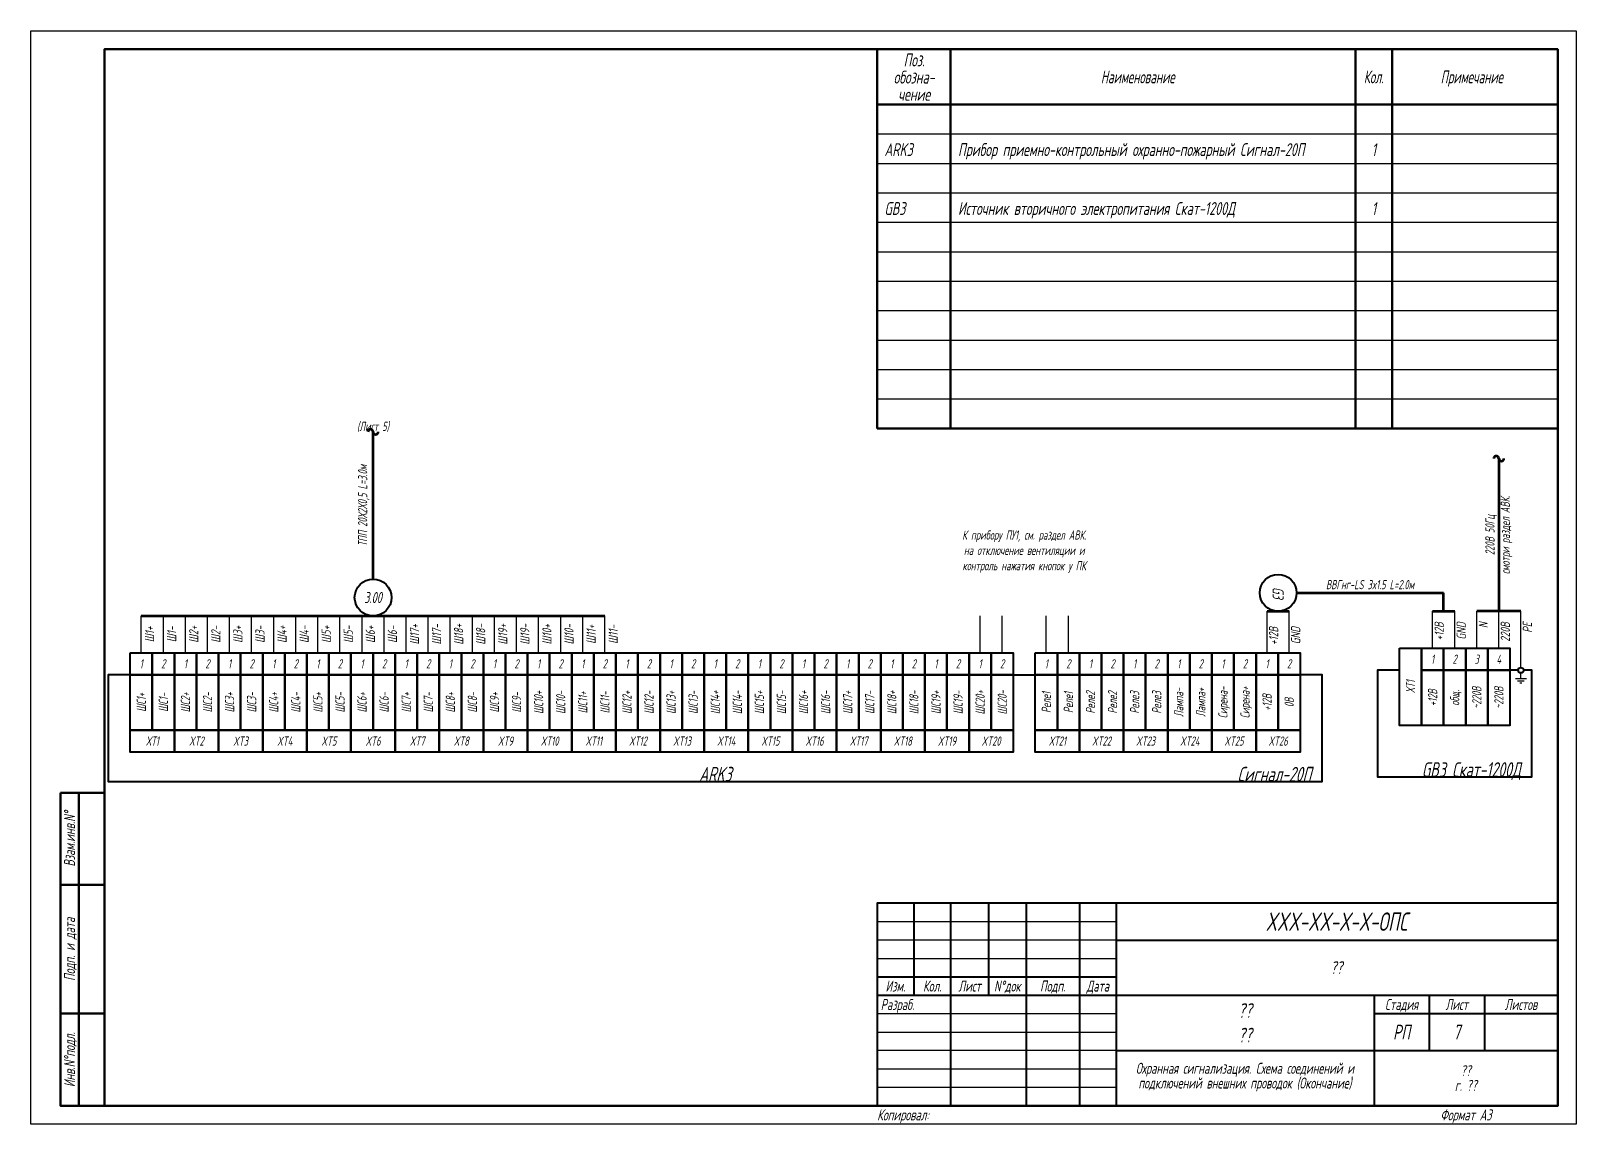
# Model space of a CAD drawing. Extents: x 0 to 1720, y -2086 to 3873.
# Drawn here: x 0 to 420, y 1788 to 2085 of the extents above; entities that cross this region are included whole.
import ezdxf
from ezdxf.enums import TextEntityAlignment as Align

# ---------------------------------------------------------------- set-up
doc = ezdxf.new("R2010")
doc.units = 0
for name, color, linetype, lineweight in [('EL_DEVICE', 1, 'Continuous', 40), ('EL_KABLE', 9, 'Continuous', 60), ('TABLE', 7, 'Continuous', 50)]:
    doc.layers.add(name, color=color, linetype=linetype, lineweight=lineweight)
for name, color, linetype in [('EL_WIRES', 3, 'Continuous'), ('FORMAT', 134, 'Continuous'), ('TEXT', 4, 'Continuous'), ('WINOSKA', 251, 'Continuous')]:
    doc.layers.add(name, color=color, linetype=linetype)
doc.styles.add('R2_5', font='romant.shx', dxfattribs={"width": 0.65, "oblique": 12, "height": 2.5})

# ---------------------------------------------------------------- blocks, each defined once
blk = doc.blocks.new('Break')
for centre, start, end in [((-0.7, 0), 0, 180), ((0.7, 0), 180, 0)]:
    blk.add_arc(centre, 0.7, start, end)
blk = doc.blocks.new('CABLE_MARK')
at = {"layer": 'EL_DEVICE'}
blk.add_circle((0, 5), 5, dxfattribs=at)
at = {"layer": 'EL_KABLE'}
blk.add_line((0, 10), (0, 50), dxfattribs=at)

msp = doc.modelspace()

# ---------------------------------------------------------------- linework, layer by layer
at = {"layer": 'EL_DEVICE'}
msp.add_line((267, 1910.06), (273, 1910.06), dxfattribs=at)
for points in [[(27, 1916.06), (33, 1916.06), (33, 1910.06), (27, 1910.06)], [(33, 1916.06), (39, 1916.06), (39, 1910.06), (33, 1910.06)], [(39, 1916.06), (45, 1916.06), (45, 1910.06), (39, 1910.06)], [(45, 1916.06), (51, 1916.06), (51, 1910.06), (45, 1910.06)], [(51, 1916.06), (57, 1916.06), (57, 1910.06), (51, 1910.06)], [(57, 1916.06), (63, 1916.06), (63, 1910.06), (57, 1910.06)], [(63, 1916.06), (69, 1916.06), (69, 1910.06), (63, 1910.06)], [(69, 1916.06), (75, 1916.06), (75, 1910.06), (69, 1910.06)], [(75, 1916.06), (81, 1916.06), (81, 1910.06), (75, 1910.06)], [(81, 1916.06), (87, 1916.06), (87, 1910.06), (81, 1910.06)], [(87, 1916.06), (93, 1916.06), (93, 1910.06), (87, 1910.06)], [(93, 1916.06), (99, 1916.06), (99, 1910.06), (93, 1910.06)], [(99, 1916.06), (105, 1916.06), (105, 1910.06), (99, 1910.06)], [(105, 1916.06), (111, 1916.06), (111, 1910.06), (105, 1910.06)], [(111, 1916.06), (117, 1916.06), (117, 1910.06), (111, 1910.06)], [(117, 1916.06), (123, 1916.06), (123, 1910.06), (117, 1910.06)], [(123, 1916.06), (129, 1916.06), (129, 1910.06), (123, 1910.06)], [(129, 1916.06), (135, 1916.06), (135, 1910.06), (129, 1910.06)], [(135, 1916.06), (141, 1916.06), (141, 1910.06), (135, 1910.06)], [(141, 1916.06), (147, 1916.06), (147, 1910.06), (141, 1910.06)], [(147, 1916.06), (153, 1916.06), (153, 1910.06), (147, 1910.06)], [(153, 1916.06), (159, 1916.06), (159, 1910.06), (153, 1910.06)], [(159, 1916.06), (165, 1916.06), (165, 1910.06), (159, 1910.06)], [(165, 1916.06), (171, 1916.06), (171, 1910.06), (165, 1910.06)], [(171, 1916.06), (177, 1916.06), (177, 1910.06), (171, 1910.06)], [(177, 1916.06), (183, 1916.06), (183, 1910.06), (177, 1910.06)], [(183, 1916.06), (189, 1916.06), (189, 1910.06), (183, 1910.06)], [(189, 1916.06), (195, 1916.06), (195, 1910.06), (189, 1910.06)], [(195, 1916.06), (201, 1916.06), (201, 1910.06), (195, 1910.06)], [(201, 1916.06), (207, 1916.06), (207, 1910.06), (201, 1910.06)], [(207, 1916.06), (213, 1916.06), (213, 1910.06), (207, 1910.06)], [(213, 1916.06), (219, 1916.06), (219, 1910.06), (213, 1910.06)], [(219, 1916.06), (225, 1916.06), (225, 1910.06), (219, 1910.06)], [(225, 1916.06), (231, 1916.06), (231, 1910.06), (225, 1910.06)], [(231, 1916.06), (237, 1916.06), (237, 1910.06), (231, 1910.06)], [(237, 1916.06), (243, 1916.06), (243, 1910.06), (237, 1910.06)], [(243, 1916.06), (249, 1916.06), (249, 1910.06), (243, 1910.06)], [(249, 1916.06), (255, 1916.06), (255, 1910.06), (249, 1910.06)], [(255, 1916.06), (261, 1916.06), (261, 1910.06), (255, 1910.06)], [(261, 1916.06), (267, 1916.06), (267, 1910.06), (261, 1910.06)], [(273, 1916.06), (279, 1916.06), (279, 1910.06), (273, 1910.06)], [(279, 1916.06), (285, 1916.06), (285, 1910.06), (279, 1910.06)], [(285, 1916.06), (291, 1916.06), (291, 1910.06), (285, 1910.06)], [(291, 1916.06), (297, 1916.06), (297, 1910.06), (291, 1910.06)], [(297, 1916.06), (303, 1916.06), (303, 1910.06), (297, 1910.06)], [(303, 1916.06), (309, 1916.06), (309, 1910.06), (303, 1910.06)], [(309, 1916.06), (315, 1916.06), (315, 1910.06), (309, 1910.06)], [(315, 1916.06), (321, 1916.06), (321, 1910.06), (315, 1910.06)], [(321, 1916.06), (327, 1916.06), (327, 1910.06), (321, 1910.06)], [(327, 1916.06), (333, 1916.06), (333, 1910.06), (327, 1910.06)], [(333, 1916.06), (339, 1916.06), (339, 1910.06), (333, 1910.06)], [(339, 1916.06), (345, 1916.06), (345, 1910.06), (339, 1910.06)], [(372, 1917.31), (378, 1917.31), (378, 1896.31), (372, 1896.31)], [(378, 1917.31), (384, 1917.31), (384, 1911.31), (378, 1911.31)], [(384, 1917.31), (390, 1917.31), (390, 1911.31), (384, 1911.31)], [(390, 1917.31), (396, 1917.31), (396, 1911.31), (390, 1911.31)], [(396, 1917.31), (402, 1917.31), (402, 1911.31), (396, 1911.31)], [(378, 1911.31), (384, 1911.31), (384, 1896.31), (378, 1896.31)], [(384, 1911.31), (390, 1911.31), (390, 1896.31), (384, 1896.31)], [(390, 1911.31), (396, 1911.31), (396, 1896.31), (390, 1896.31)], [(396, 1911.31), (402, 1911.31), (402, 1896.31), (396, 1896.31)], [(27, 1910.06), (33, 1910.06), (33, 1895.06), (27, 1895.06)], [(33, 1910.06), (39, 1910.06), (39, 1895.06), (33, 1895.06)], [(39, 1910.06), (45, 1910.06), (45, 1895.06), (39, 1895.06)], [(45, 1910.06), (51, 1910.06), (51, 1895.06), (45, 1895.06)], [(51, 1910.06), (57, 1910.06), (57, 1895.06), (51, 1895.06)], [(57, 1910.06), (63, 1910.06), (63, 1895.06), (57, 1895.06)], [(63, 1910.06), (69, 1910.06), (69, 1895.06), (63, 1895.06)], [(69, 1910.06), (75, 1910.06), (75, 1895.06), (69, 1895.06)], [(75, 1910.06), (81, 1910.06), (81, 1895.06), (75, 1895.06)], [(81, 1910.06), (87, 1910.06), (87, 1895.06), (81, 1895.06)], [(87, 1910.06), (93, 1910.06), (93, 1895.06), (87, 1895.06)], [(93, 1910.06), (99, 1910.06), (99, 1895.06), (93, 1895.06)], [(99, 1910.06), (105, 1910.06), (105, 1895.06), (99, 1895.06)], [(105, 1910.06), (111, 1910.06), (111, 1895.06), (105, 1895.06)], [(111, 1910.06), (117, 1910.06), (117, 1895.06), (111, 1895.06)], [(117, 1910.06), (123, 1910.06), (123, 1895.06), (117, 1895.06)], [(123, 1910.06), (129, 1910.06), (129, 1895.06), (123, 1895.06)], [(129, 1910.06), (135, 1910.06), (135, 1895.06), (129, 1895.06)], [(135, 1910.06), (141, 1910.06), (141, 1895.06), (135, 1895.06)], [(141, 1910.06), (147, 1910.06), (147, 1895.06), (141, 1895.06)], [(147, 1910.06), (153, 1910.06), (153, 1895.06), (147, 1895.06)], [(153, 1910.06), (159, 1910.06), (159, 1895.06), (153, 1895.06)], [(159, 1910.06), (165, 1910.06), (165, 1895.06), (159, 1895.06)], [(165, 1910.06), (171, 1910.06), (171, 1895.06), (165, 1895.06)], [(171, 1910.06), (177, 1910.06), (177, 1895.06), (171, 1895.06)], [(177, 1910.06), (183, 1910.06), (183, 1895.06), (177, 1895.06)], [(183, 1910.06), (189, 1910.06), (189, 1895.06), (183, 1895.06)], [(189, 1910.06), (195, 1910.06), (195, 1895.06), (189, 1895.06)], [(195, 1910.06), (201, 1910.06), (201, 1895.06), (195, 1895.06)], [(201, 1910.06), (207, 1910.06), (207, 1895.06), (201, 1895.06)], [(207, 1910.06), (213, 1910.06), (213, 1895.06), (207, 1895.06)], [(213, 1910.06), (219, 1910.06), (219, 1895.06), (213, 1895.06)], [(219, 1910.06), (225, 1910.06), (225, 1895.06), (219, 1895.06)], [(225, 1910.06), (231, 1910.06), (231, 1895.06), (225, 1895.06)], [(231, 1910.06), (237, 1910.06), (237, 1895.06), (231, 1895.06)], [(237, 1910.06), (243, 1910.06), (243, 1895.06), (237, 1895.06)], [(243, 1910.06), (249, 1910.06), (249, 1895.06), (243, 1895.06)], [(249, 1910.06), (255, 1910.06), (255, 1895.06), (249, 1895.06)], [(255, 1910.06), (261, 1910.06), (261, 1895.06), (255, 1895.06)], [(261, 1910.06), (267, 1910.06), (267, 1895.06), (261, 1895.06)], [(273, 1910.06), (279, 1910.06), (279, 1895.06), (273, 1895.06)], [(279, 1910.06), (285, 1910.06), (285, 1895.06), (279, 1895.06)], [(285, 1910.06), (291, 1910.06), (291, 1895.06), (285, 1895.06)], [(291, 1910.06), (297, 1910.06), (297, 1895.06), (291, 1895.06)], [(297, 1910.06), (303, 1910.06), (303, 1895.06), (297, 1895.06)], [(303, 1910.06), (309, 1910.06), (309, 1895.06), (303, 1895.06)], [(309, 1910.06), (315, 1910.06), (315, 1895.06), (309, 1895.06)], [(315, 1910.06), (321, 1910.06), (321, 1895.06), (315, 1895.06)], [(321, 1910.06), (327, 1910.06), (327, 1895.06), (321, 1895.06)], [(327, 1910.06), (333, 1910.06), (333, 1895.06), (327, 1895.06)], [(333, 1910.06), (339, 1910.06), (339, 1895.06), (333, 1895.06)], [(339, 1910.06), (345, 1910.06), (345, 1895.06), (339, 1895.06)], [(39, 1895.06), (39, 1889.06), (27, 1889.06), (27, 1895.06)], [(51, 1895.06), (51, 1889.06), (39, 1889.06), (39, 1895.06)], [(63, 1895.06), (63, 1889.06), (51, 1889.06), (51, 1895.06)], [(75, 1895.06), (75, 1889.06), (63, 1889.06), (63, 1895.06)], [(87, 1895.06), (87, 1889.06), (75, 1889.06), (75, 1895.06)], [(99, 1895.06), (99, 1889.06), (87, 1889.06), (87, 1895.06)], [(111, 1895.06), (111, 1889.06), (99, 1889.06), (99, 1895.06)], [(123, 1895.06), (123, 1889.06), (111, 1889.06), (111, 1895.06)], [(135, 1895.06), (135, 1889.06), (123, 1889.06), (123, 1895.06)], [(147, 1895.06), (147, 1889.06), (135, 1889.06), (135, 1895.06)], [(159, 1895.06), (159, 1889.06), (147, 1889.06), (147, 1895.06)], [(171, 1895.06), (171, 1889.06), (159, 1889.06), (159, 1895.06)], [(183, 1895.06), (183, 1889.06), (171, 1889.06), (171, 1895.06)], [(195, 1895.06), (195, 1889.06), (183, 1889.06), (183, 1895.06)], [(207, 1895.06), (207, 1889.06), (195, 1889.06), (195, 1895.06)], [(219, 1895.06), (219, 1889.06), (207, 1889.06), (207, 1895.06)], [(231, 1895.06), (231, 1889.06), (219, 1889.06), (219, 1895.06)], [(243, 1895.06), (243, 1889.06), (231, 1889.06), (231, 1895.06)], [(255, 1895.06), (255, 1889.06), (243, 1889.06), (243, 1895.06)], [(267, 1895.06), (267, 1889.06), (255, 1889.06), (255, 1895.06)], [(285, 1895.06), (285, 1889.06), (273, 1889.06), (273, 1895.06)], [(297, 1895.06), (297, 1889.06), (285, 1889.06), (285, 1895.06)], [(309, 1895.06), (309, 1889.06), (297, 1889.06), (297, 1895.06)], [(321, 1895.06), (321, 1889.06), (309, 1889.06), (309, 1895.06)], [(333, 1895.06), (333, 1889.06), (321, 1889.06), (321, 1895.06)], [(345, 1895.06), (345, 1889.06), (333, 1889.06), (333, 1895.06)]]:
    msp.add_lwpolyline(points, close=True, dxfattribs=at)
for points in [[(372, 1911.31), (366, 1911.31), (366, 1882.31), (408, 1882.31), (408, 1911.31), (405.75, 1911.31)], [(404.25, 1911.31), (402, 1911.31)], [(27, 1910.06), (21, 1910.06), (21, 1881.06), (351, 1881.06), (351, 1910.06), (345, 1910.06)]]:
    msp.add_lwpolyline(points, dxfattribs=at)
msp.add_circle((405, 1911.31), 0.75, dxfattribs=at)
at = {"layer": 'EL_KABLE'}
for p, q in [((399, 1968.81), (399, 1927.31)), ((384, 1927.31), (384, 1932.31)), ((30, 1926.06), (156, 1926.06)), ((336, 1927.31), (342, 1927.31)), ((381, 1927.31), (387, 1927.31)), ((405, 1927.31), (393, 1927.31))]:
    msp.add_line(p, q, dxfattribs=at)
at = {"layer": 'EL_WIRES'}
for p, q in [((30, 1916.06), (30, 1926.06)), ((36, 1916.06), (36, 1926.06)), ((42, 1916.06), (42, 1926.06)), ((48, 1916.06), (48, 1926.06)), ((54, 1916.06), (54, 1926.06)), ((60, 1916.06), (60, 1926.06)), ((66, 1916.06), (66, 1926.06)), ((72, 1916.06), (72, 1926.06)), ((78, 1916.06), (78, 1926.06)), ((84, 1916.06), (84, 1926.06)), ((90, 1916.06), (90, 1926.06)), ((96, 1916.06), (96, 1926.06)), ((102, 1916.06), (102, 1926.06)), ((108, 1916.06), (108, 1926.06)), ((114, 1916.06), (114, 1926.06)), ((120, 1916.06), (120, 1926.06)), ((126, 1916.06), (126, 1926.06)), ((132, 1916.06), (132, 1926.06)), ((138, 1916.06), (138, 1926.06)), ((144, 1916.06), (144, 1926.06)), ((150, 1916.06), (150, 1926.06)), ((156, 1916.06), (156, 1926.06)), ((258, 1916.06), (258, 1926.06)), ((264, 1916.06), (264, 1926.06)), ((276, 1916.06), (276, 1926.06)), ((282, 1916.06), (282, 1926.06)), ((336, 1916.06), (336, 1927.31)), ((342, 1916.06), (342, 1927.31)), ((381, 1917.31), (381, 1927.31)), ((387, 1917.31), (387, 1927.31)), ((393, 1917.31), (393, 1927.31)), ((399, 1917.31), (399, 1927.31)), ((405, 1912.06), (405, 1927.31))]:
    msp.add_line(p, q, dxfattribs=at)
at = {"layer": 'FORMAT', "lineweight": 50}
for p, q in [((13, 1878), (13, 1793)), ((20, 1853), (8, 1853)), ((20, 1818), (8, 1818))]:
    msp.add_line(p, q, dxfattribs=at)
at = {"layer": 'FORMAT', "lineweight": 40}
for p, q in [((240, 1848), (240, 1823)), ((250, 1848), (250, 1793)), ((260.31, 1848), (260.31, 1823)), ((270.5, 1848), (270.5, 1793)), ((285, 1848), (285, 1793)), ((295, 1848), (295, 1793)), ((295, 1838), (415, 1838)), ((230, 1828), (295, 1828)), ((230, 1823), (415, 1823)), ((365.08, 1823), (365.08, 1793)), ((380.08, 1823), (380.08, 1808)), ((395.08, 1823), (395.08, 1808)), ((365.08, 1818), (415, 1818)), ((295, 1808), (415, 1808))]:
    msp.add_line(p, q, dxfattribs=at)
at = {"layer": 'FORMAT', "lineweight": -3}
for p, q in [((230, 1843), (295, 1843)), ((295, 1838), (230, 1838)), ((230, 1833), (295, 1833)), ((230, 1818), (295, 1818)), ((230, 1813), (295, 1813)), ((295, 1808), (230, 1808)), ((230, 1803), (295, 1803)), ((230, 1798), (295, 1798))]:
    msp.add_line(p, q, dxfattribs=at)
at = {"layer": 'FORMAT'}
msp.add_lwpolyline([(0, 2085), (420, 2085), (420, 1788), (0, 1788)], close=True, dxfattribs=at)
at = {"layer": 'FORMAT', "lineweight": 50}
for points in [[(20, 1793), (20, 2080), (415, 2080), (415, 1793)], [(8, 1878), (20, 1878), (20, 1793), (8, 1793)]]:
    msp.add_lwpolyline(points, close=True, dxfattribs=at)
at = {"layer": 'FORMAT', "lineweight": 40}
msp.add_lwpolyline([(230, 1793), (415, 1793), (415, 1848), (230, 1848)], close=True, dxfattribs=at)
at = {"layer": 'TABLE'}
for p, q in [((230, 2080), (230, 1977)), ((250, 2080), (250, 1977)), ((360, 2080), (360, 1977)), ((370, 2080), (370, 1977)), ((230, 2065), (415, 2065)), ((230, 1977), (415, 1977))]:
    msp.add_line(p, q, dxfattribs=at)
at = {"layer": 'TEXT'}
for p, q in [((403.5, 1909.07), (406.5, 1909.07)), ((404.11, 1908.47), (405.89, 1908.47)), ((404.72, 1907.85), (405.28, 1907.85)), ((405, 1909.07), (405, 1910.56))]:
    msp.add_line(p, q, dxfattribs=at)
at = {"layer": 'WINOSKA'}
for p, q in [((230, 2057), (415, 2057)), ((230, 2049), (415, 2049)), ((230, 2041), (415, 2041)), ((230, 2033), (415, 2033)), ((230, 2025), (415, 2025)), ((230, 2017), (415, 2017)), ((230, 2009), (415, 2009)), ((230, 2001), (415, 2001)), ((230, 1993), (415, 1993)), ((230, 1985), (415, 1985))]:
    msp.add_line(p, q, dxfattribs=at)

# ---------------------------------------------------------------- block references
msp.add_blockref('CABLE_MARK', (93, 1926.06))
at = {"rotation": 270}
msp.add_blockref('CABLE_MARK', (334, 1932.31), dxfattribs=at)
at = {"layer": 'EL_KABLE'}
for p in [(93, 1976.06), (399, 1968.81)]:
    msp.add_blockref('Break', p, dxfattribs=at)

# ---------------------------------------------------------------- texts
at = {"layer": 'FORMAT', "style": 'R2_5', "oblique": 12, "width": 0.65}
for s, p in [('N%%dдок', (265.41, 1824)), ('Подп.', (277.75, 1824)), ('Изм.', (235, 1824)), ('Кол.', (245, 1824)), ('Лист', (255.16, 1824)), ('Дата', (290, 1824))]:
    msp.add_text(s, height=3, dxfattribs=at).set_placement(p, align=Align.CENTER)
msp.add_text('Разраб.', height=3, dxfattribs=at).set_placement((231, 1819))
at = {"layer": 'FORMAT', "style": 'R2_5', "width": 0.65}
for s, height, oblique, p in [('Стадия', 3, 12, (372.58, 1820.5)), ('Лист', 3, 12, (387.58, 1820.5)), ('Листов', 3, 12, (405.04, 1820.5)), ('РП', 4, 12, (372.58, 1813)), ('Формат А3', 3, 15, (390.04, 1790.5))]:
    msp.add_text(s, height=height, dxfattribs=dict(at, oblique=oblique)).set_placement(p, align=Align.MIDDLE_CENTER)
at = {"layer": 'FORMAT', "style": 'R2_5', "oblique": 15, "width": 0.65}
msp.add_text('Копировал:', height=3, dxfattribs=at).set_placement((230, 1790.5), align=Align.MIDDLE_LEFT)
at = {"layer": 'FORMAT', "insert": (390.04, 1800.5), "char_height": 3, "width": 48.2605, "attachment_point": 5, "line_spacing_factor": 0.8, "style": 'R2_5'}
msp.add_mtext('??\\Pг. ??', dxfattribs=at)
at = {"layer": 'TEXT', "style": 'R2_5'}
for s, height, oblique, width, p in [('Наименование', 3.5, 12, 0.6, (300.85, 2070.76)), ('Кол.', 3.5, 12, 0.6, (364.98, 2070.76)), ('Примечание', 3.5, 12, 0.6, (391.65, 2070.76)), ('ARK3', 4, 15, 0.65, (186, 1881.06))]:
    msp.add_text(s, height=height, dxfattribs=dict(at, oblique=oblique, width=width)).set_placement(p, align=Align.CENTER)
at = {"layer": 'TEXT', "style": 'R2_5', "oblique": 12, "width": 0.7}
for s, p in [('Ш17+', (103, 1921.06)), ('Ш17-', (109, 1921.06)), ('Ш18+', (115, 1921.06)), ('Ш18-', (121, 1921.06)), ('Ш19+', (127, 1921.06)), ('Ш19-', (133, 1921.06)), ('Ш10+', (139, 1921.06)), ('Ш10-', (145, 1921.06)), ('Ш11+', (151, 1921.06)), ('Ш11-', (157, 1921.06)), ('Ш1+', (31, 1921.06)), ('Ш1-', (37, 1921.06)), ('Ш2+', (43, 1921.06)), ('Ш2-', (49, 1921.06)), ('Ш3+', (55, 1921.06)), ('Ш3-', (61, 1921.06)), ('Ш4+', (67, 1921.06)), ('Ш4-', (73, 1921.06)), ('Ш5+', (79, 1921.06)), ('Ш5-', (85, 1921.06)), ('Ш6+', (91, 1921.06)), ('Ш6-', (97, 1921.06))]:
    msp.add_text(s, height=2.5, rotation=90, dxfattribs=at).set_placement(p, align=Align.TOP_CENTER)
for s, p in [('+12В', (381.52, 1924.31)), ('GND', (387.52, 1924.31)), ('N', (393.52, 1924.31)), ('220В', (399.52, 1924.31)), ('PE', (405.52, 1924.31)), ('+12В', (336.52, 1923.06)), ('GND', (342.52, 1923.06))]:
    msp.add_text(s, height=2.5, rotation=90, dxfattribs=at).set_placement(p, align=Align.TOP_RIGHT)
at = {"layer": 'TEXT', "style": 'R2_5', "oblique": 12, "width": 0.65}
for s, height, p in [('1', 2.5, (381, 1914.31)), ('2', 2.5, (387, 1914.31)), ('3', 2.5, (393, 1914.31)), ('4', 2.5, (399, 1914.31)), ('1', 2.5, (30, 1913.06)), ('2', 2.5, (36, 1913.06)), ('1', 2.5, (42, 1913.06)), ('2', 2.5, (48, 1913.06)), ('1', 2.5, (54, 1913.06)), ('2', 2.5, (60, 1913.06)), ('1', 2.5, (66, 1913.06)), ('2', 2.5, (72, 1913.06)), ('1', 2.5, (78, 1913.06)), ('2', 2.5, (84, 1913.06)), ('1', 2.5, (90, 1913.06)), ('2', 2.5, (96, 1913.06)), ('1', 2.5, (102, 1913.06)), ('2', 2.5, (108, 1913.06)), ('1', 2.5, (114, 1913.06)), ('2', 2.5, (120, 1913.06)), ('1', 2.5, (126, 1913.06)), ('2', 2.5, (132, 1913.06)), ('1', 2.5, (138, 1913.06)), ('2', 2.5, (144, 1913.06)), ('1', 2.5, (150, 1913.06)), ('2', 2.5, (156, 1913.06)), ('1', 2.5, (162, 1913.06)), ('2', 2.5, (168, 1913.06)), ('1', 2.5, (174, 1913.06)), ('2', 2.5, (180, 1913.06)), ('1', 2.5, (186, 1913.06)), ('2', 2.5, (192, 1913.06)), ('1', 2.5, (198, 1913.06)), ('2', 2.5, (204, 1913.06)), ('1', 2.5, (210, 1913.06)), ('2', 2.5, (216, 1913.06)), ('1', 2.5, (222, 1913.06)), ('2', 2.5, (228, 1913.06)), ('1', 2.5, (234, 1913.06)), ('2', 2.5, (240, 1913.06)), ('1', 2.5, (246, 1913.06)), ('2', 2.5, (252, 1913.06)), ('1', 2.5, (258, 1913.06)), ('2', 2.5, (264, 1913.06)), ('1', 2.5, (276, 1913.06)), ('2', 2.5, (282, 1913.06)), ('1', 2.5, (288, 1913.06)), ('2', 2.5, (294, 1913.06)), ('1', 2.5, (300, 1913.06)), ('2', 2.5, (306, 1913.06)), ('1', 2.5, (312, 1913.06)), ('2', 2.5, (318, 1913.06)), ('1', 2.5, (324, 1913.06)), ('2', 2.5, (330, 1913.06)), ('1', 2.5, (336, 1913.06)), ('2', 2.5, (342, 1913.06)), ('XТ1', 2.5, (33, 1892.06)), ('XT2', 2.5, (45, 1892.06)), ('XT3', 2.5, (57, 1892.06)), ('XT4', 2.5, (69, 1892.06)), ('XT5', 2.5, (81, 1892.06)), ('XT6', 2.5, (93, 1892.06)), ('XT7', 2.5, (105, 1892.06)), ('XT8', 2.5, (117, 1892.06)), ('XT9', 2.5, (129, 1892.06)), ('XT10', 2.5, (141, 1892.06)), ('XT11', 2.5, (153, 1892.06)), ('XT12', 2.5, (165, 1892.06)), ('XT13', 2.5, (177, 1892.06)), ('XT14', 2.5, (189, 1892.06)), ('XT15', 2.5, (201, 1892.06)), ('XT16', 2.5, (213, 1892.06)), ('XT17', 2.5, (225, 1892.06)), ('XT18', 2.5, (237, 1892.06)), ('XT19', 2.5, (249, 1892.06)), ('XT20', 2.5, (261, 1892.06)), ('XТ21', 2.5, (279, 1892.06)), ('XT22', 2.5, (291, 1892.06)), ('XT23', 2.5, (303, 1892.06)), ('XT24', 2.5, (315, 1892.06)), ('XT25', 2.5, (327, 1892.06)), ('XT26', 2.5, (339, 1892.06)), ('7', 4, (387.58, 1813))]:
    msp.add_text(s, height=height, dxfattribs=at).set_placement(p, align=Align.MIDDLE_CENTER)
for s, height, p in [('Сирена-', 2.5, (324, 1902.56)), ('Сирена+', 2.5, (330, 1902.56)), ('XТ1', 2.5, (375, 1906.81)), ('~220В', 2.5, (393, 1903.81)), ('~220В', 2.5, (399, 1903.81)), ('ШС1+', 2.5, (30, 1902.56)), ('ШС1-', 2.5, (36, 1902.56)), ('ШС2+', 2.5, (42, 1902.56)), ('ШС2-', 2.5, (48, 1902.56)), ('ШС3+', 2.5, (54, 1902.56)), ('ШС3-', 2.5, (60, 1902.56)), ('ШС4+', 2.5, (66, 1902.56)), ('ШС4-', 2.5, (72, 1902.56)), ('ШС5+', 2.5, (78, 1902.56)), ('ШС5-', 2.5, (84, 1902.56)), ('ШС6+', 2.5, (90, 1902.56)), ('ШС6-', 2.5, (96, 1902.56)), ('ШС7+', 2.5, (102, 1902.56)), ('ШС7-', 2.5, (108, 1902.56)), ('ШС8+', 2.5, (114, 1902.56)), ('ШС8-', 2.5, (120, 1902.56)), ('ШС9+', 2.5, (126, 1902.56)), ('ШС9-', 2.5, (132, 1902.56)), ('ШС10+', 2.5, (138, 1902.56)), ('ШС10-', 2.5, (144, 1902.56)), ('ШС11+', 2.5, (150, 1902.56)), ('ШС11-', 2.5, (156, 1902.56)), ('ШС12+', 2.5, (162, 1902.56)), ('ШС12-', 2.5, (168, 1902.56)), ('ШС13+', 2.5, (174, 1902.56)), ('ШС13-', 2.5, (180, 1902.56)), ('ШС14+', 2.5, (186, 1902.56)), ('ШС14-', 2.5, (192, 1902.56)), ('ШС15+', 2.5, (198, 1902.56)), ('ШС15-', 2.5, (204, 1902.56)), ('ШС16+', 2.5, (210, 1902.56)), ('ШС16-', 2.5, (216, 1902.56)), ('ШС17+', 2.5, (222, 1902.56)), ('ШС17-', 2.5, (228, 1902.56)), ('ШС18+', 2.5, (234, 1902.56)), ('ШС18-', 2.5, (240, 1902.56)), ('ШС19+', 2.5, (246, 1902.56)), ('ШС19-', 2.5, (252, 1902.56)), ('ШС20+', 2.5, (258, 1902.56)), ('ШС20-', 2.5, (264, 1902.56)), ('Реле1', 2.5, (276, 1902.56)), ('Реле1', 2.5, (282, 1902.56)), ('Реле2', 2.5, (288, 1902.56)), ('Реле2', 2.5, (294, 1902.56)), ('Реле3', 2.5, (300, 1902.56)), ('Реле3', 2.5, (306, 1902.56)), ('Лампа-', 2.5, (312, 1902.56)), ('Лампа+', 2.5, (318, 1902.56)), ('+12В', 2.5, (336, 1902.56)), ('0В', 2.5, (342, 1902.56)), ('+12В', 2.5, (381, 1903.81)), ('общ.', 2.5, (387, 1903.81)), ('Взам.инв.N%%d', 3, (10.5, 1865.5)), ('Подп. и дата', 3, (10.5, 1835.5)), ('Инв.N%%dподл.', 3, (10.5, 1805.5))]:
    msp.add_text(s, height=height, rotation=90, dxfattribs=at).set_placement(p, align=Align.MIDDLE_CENTER)
at = {"layer": 'TEXT', "style": 'R2_5', "width": 0.65}
for s, oblique, p in [('GB3 Скат-1200Д', 12, (405, 1882.31)), ('Сигнал-20П', 15, (348, 1881.06))]:
    msp.add_text(s, height=4, dxfattribs=dict(at, oblique=oblique)).set_placement(p, align=Align.RIGHT)
at = {"layer": 'TEXT', "style": 'R2_5'}
for s, insert, char_height, width, attachment_point, line_spacing_factor in [('Поз.\\Pобозна-\\Pчение', (240.08, 2072.44), 3.5, 14.6042, 5, 0.8), ('ARK3', (232, 2054.5), 3.5, 7.5689, 1, 1.37), ('Прибор приемно-контрольный охранно-пожарный Сигнал-20П', (252, 2054.5), 3.5, 104.9419, 1, 1.37), ('1', (365.05, 2054.5), 3.5, 1.4439, 2, 1.37), ('GB3', (232, 2038.5), 3.5, 7.5689, 1, 1.37), ('Источник вторичного электропитания Скат-1200Д', (252, 2038.5), 3.5, 104.9419, 1, 1.37), ('1', (365.05, 2038.5), 3.5, 1.4439, 2, 1.37), ('XXX-XX-X-X-ОПС', (354.9, 1843), 5, 120, 5, 0.800004), ('Охранная сигнализация. Схема соединений и подключений внешних проводок (Окончание)', (330, 1800.75), 3, 70, 5, 0.8)]:
    msp.add_mtext(s, dxfattribs=dict(at, insert=insert, char_height=char_height, width=width, attachment_point=attachment_point, line_spacing_factor=line_spacing_factor))
for s, insert, char_height, width, attachment_point in [('(Лист 5)', (93, 1976.06), 2.5, 33.182, 8), ('К прибору ПУ1, см. раздел АВК. на отключение вентиляции и контроль нажатия кнопок у ПК', (270, 1943.53), 2.5, 36.8686, 5), ('??', (354.9, 1830.5), 3.5, 120, 5), ('??\\P??', (330.05, 1815.5), 4, 70, 5)]:
    msp.add_mtext(s, dxfattribs=dict(at, insert=insert, char_height=char_height, width=width, attachment_point=attachment_point))
for s, insert, char_height, attachment_point, rotation in [('ТПП 20Х2Х0,5 L=3.0м ', (92, 1956.06), 2.5, 8, 90), ('G3', (339, 1932.31), 3, 5, 270)]:
    msp.add_mtext(s, dxfattribs=dict(at, insert=insert, char_height=char_height, attachment_point=attachment_point, rotation=rotation))
at = {"layer": 'TEXT', "insert": (399, 1948.06), "char_height": 2.5, "width": 33.182, "attachment_point": 5, "rotation": 90, "style": 'R2_5'}
msp.add_mtext('220В 50Гц\\Pсмотри раздел АВК.', dxfattribs=at)
at = {"layer": 'TEXT', "style": 'R2_5'}
for s, insert, char_height, attachment_point in [('3.00', (93, 1931.06), 3, 5), ('ВВГнг-LS 3x1.5 L=2.0м ', (364, 1933.31), 2.5, 8)]:
    msp.add_mtext(s, dxfattribs=dict(at, insert=insert, char_height=char_height, attachment_point=attachment_point))

doc.saveas('drawing.dxf')
